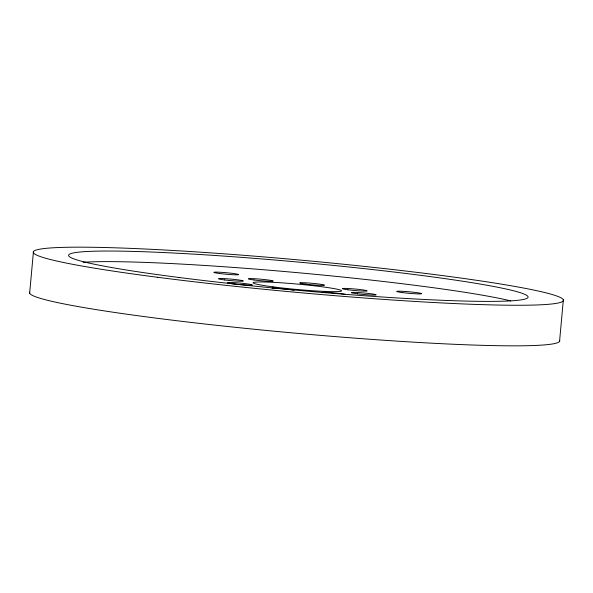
<?xml version="1.0" encoding="UTF-8"?>
<svg xmlns="http://www.w3.org/2000/svg" width="593" height="593" viewBox="0 0 593 593"><rect width="100%" height="100%" fill="white"/><g stroke="black" fill="none" stroke-linecap="round" stroke-linejoin="round"><path stroke-width="0.89" d="M29.65 293.172L33.445 251.58M559.555 341.42L563.35 299.828M321.651 292.631A12.423 0.756 5.2 0 1 330.827 292.623A12.423 0.756 5.2 0 1 345.415 294.402M236.926 284.306A12.423 0.756 5.2 0 1 230.959 282.505A12.423 0.756 5.2 0 1 251.751 284.677A12.423 0.756 5.2 0 1 237.689 284.381M271.979 288.198A12.423 0.756 5.2 0 1 283.395 288.858A12.423 0.756 5.2 0 1 293.98 290.274M559.659 340.404A266.183 16.248 5.2 0 1 293.001 332.955A266.183 16.248 5.2 0 1 29.754 292.156M83.087 262.269A230.692 14.084 5.2 0 1 296.003 272.535A230.692 14.084 5.2 0 1 510.677 300.881M272.988 286.856A44.364 2.706 5.2 0 0 341.479 290.963A44.364 2.706 5.2 0 0 277.68 282.579A44.364 2.706 5.2 0 0 272.988 286.856M357.297 293.787A12.423 0.756 5.2 0 0 376.17 294.869A12.423 0.756 5.2 0 0 357.942 292.527A12.423 0.756 5.2 0 0 357.297 293.787M347.95 289.769A12.423 0.756 5.2 0 0 367.126 290.918A12.423 0.756 5.2 0 0 349.262 288.569A12.423 0.756 5.2 0 0 347.95 289.769M305.625 284.106A12.423 0.756 5.2 0 0 324.497 285.189A12.423 0.756 5.2 0 0 306.27 282.846A12.423 0.756 5.2 0 0 305.625 284.106M254.012 279.97A12.423 0.756 5.2 0 0 273.188 281.119A12.423 0.756 5.2 0 0 255.331 278.769A12.423 0.756 5.2 0 0 254.012 279.97M224.458 279.926A12.423 0.756 5.2 0 0 243.323 281.015A12.423 0.756 5.2 0 0 225.103 278.666A12.423 0.756 5.2 0 0 224.458 279.926M157.256 277.235A266.183 16.248 5.2 0 0 563.246 300.844A266.183 16.248 5.2 0 0 174.535 250.565A266.183 16.248 5.2 0 0 157.256 277.235M219.373 273.477A12.423 0.756 5.2 0 0 238.549 274.626A12.423 0.756 5.2 0 0 220.685 272.283A12.423 0.756 5.2 0 0 219.373 273.477M402.358 292.571A12.423 0.756 5.2 0 0 421.541 293.72A12.423 0.756 5.2 0 0 403.677 291.371A12.423 0.756 5.2 0 0 402.358 292.571M178.893 277.465A230.692 14.084 5.2 0 0 528.029 297.367A230.692 14.084 5.2 0 0 188.114 253.811A230.692 14.084 5.2 0 0 178.893 277.465"/></g></svg>
